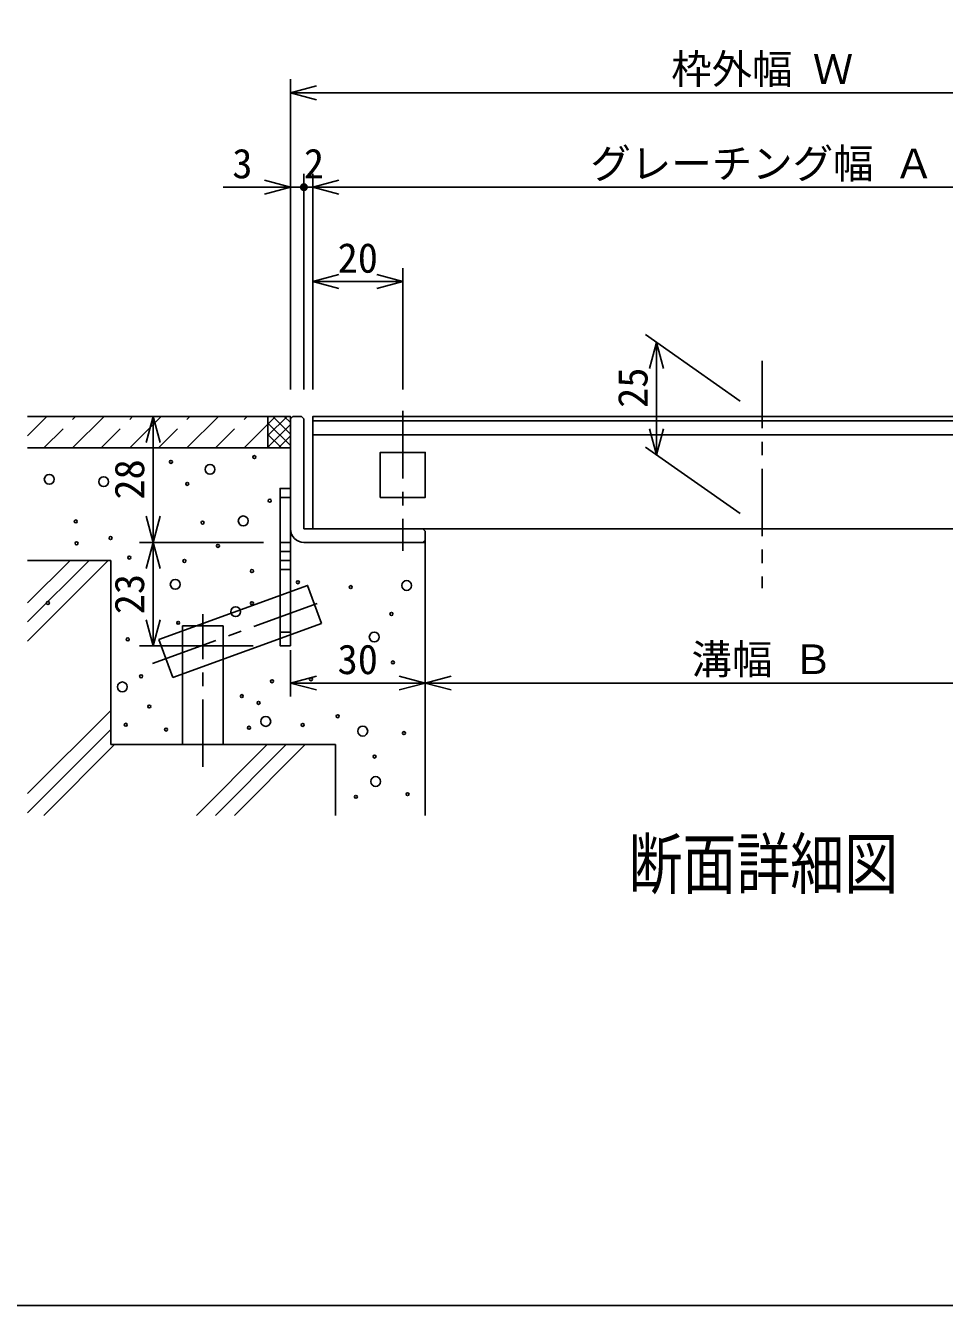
# Model space of a CAD drawing. Units: millimetres, scale not verified, with parts at other scales. Extents: x -819 to 819, y -558 to 522.
# Drawn here: x -272 to 137, y -558 to 11 of the extents above; entities that cross this region are included whole.
import ezdxf
from ezdxf.enums import TextEntityAlignment as Align

# ---------------------------------------------------------------- set-up
doc = ezdxf.new("R2010")
doc.units = ezdxf.units.MM
doc.header["$LTSCALE"] = 6
doc.linetypes.add('CHAIN1', pattern=[8, 5, -1, 1, -1])
doc.linetypes.add('DASHED2', pattern=[3, 2, -1])
for name, color, linetype in [('0-7_枠細線', 5, 'Continuous'), ('0-9_枠極太', 5, 'Continuous'), ('0-A_極細3', 7, 'Continuous'), ('0-B_細線3', 7, 'Continuous'), ('0-D_寸法3', 7, 'Continuous')]:
    doc.layers.add(name, color=color, linetype=linetype)
doc.styles.add('ＭＳ ゴシック', font='')
doc.styles.get('ＭＳ ゴシック').set_extended_font_data('MS Gothic')

msp = doc.modelspace()

# ---------------------------------------------------------------- hatches: boundary and pattern name
at = {"layer": '0-D_寸法3'}
msp.add_hatch(color=256, dxfattribs=at).paths.add_polyline_path([(-146.116, -60.536, 1), (-149.716, -60.536, 1)])

# ---------------------------------------------------------------- linework, layer by layer
at = {"layer": '0-9_枠極太'}
msp.add_lwpolyline([(-819, -558), (-819, 522), (819, 522), (819, -558)], close=True, dxfattribs=at)
at = {"layer": '0-A_極細3', "linetype": 'CHAIN1'}
for p, q in [((56.084, -137.76), (56.084, -238.84)), ((-103.916, -160.082), (-103.916, -222.233)), ((-215.308, -272.385), (-138.471, -244.419)), ((-192.916, -318.468), (-192.916, -250.503))]:
    msp.add_line(p, q, dxfattribs=at)
at = {"layer": '0-A_極細3'}
for p, q in [((-270.929, -171.124), (-262.341, -162.536)), ((-163.916, -162.536), (-270.929, -162.536)), ((-250.885, -176.536), (-236.885, -162.536)), ((-225.43, -176.536), (-211.43, -162.536)), ((-199.974, -176.536), (-185.974, -162.536)), ((-163.916, -171.025), (-155.427, -162.536)), ((-163.916, -165.934), (-160.518, -162.536)), ((-163.916, -162.536), (-163.916, -176.536)), ((-153.916, -170.365), (-161.744, -162.536)), ((-153.916, -165.274), (-156.653, -162.536)), ((256.084, -164.536), (-143.916, -164.536)), ((-174.518, -176.536), (-163.916, -165.934)), ((-163.916, -165.456), (-153.916, -175.456)), ((-163.916, -176.116), (-153.916, -166.116)), ((-163.916, -170.547), (-157.926, -176.536)), ((-163.916, -175.638), (-163.017, -176.536)), ((-159.244, -176.536), (-153.916, -171.207)), ((-154.153, -176.536), (-153.916, -176.299)), ((-153.916, -176.536), (-270.929, -176.536)), ((-158.516, -198.536), (-153.916, -198.536)), ((-158.516, -218.536), (-153.916, -218.536)), ((-94.916, -218.536), (-93.916, -218.536)), ((-93.916, -218.536), (-93.916, -340.026)), ((-270.929, -262.428), (-235.038, -226.536)), ((-270.929, -253.942), (-243.523, -226.536)), ((-270.929, -245.457), (-252.008, -226.536)), ((-233.916, -226.536), (-270.929, -226.536)), ((-233.916, -226.536), (-233.916, -308.536)), ((-158.516, -222.536), (-153.916, -222.536)), ((-158.516, -226.536), (-153.916, -226.536)), ((-158.516, -230.536), (-153.916, -230.536)), ((-206.284, -278.678), (-140.134, -254.602)), ((-201.916, -255.634), (-201.916, -308.536)), ((-183.916, -255.634), (-201.916, -255.634)), ((-183.916, -308.536), (-183.916, -255.634)), ((-206.284, -278.678), (-212.44, -261.764)), ((-153.916, -258.536), (-158.516, -258.536)), ((-270.929, -330.31), (-233.916, -293.297)), ((-270.929, -338.795), (-233.916, -301.782)), ((-263.675, -340.026), (-232.185, -308.536)), ((-133.916, -308.536), (-233.916, -308.536)), ((-195.792, -340.026), (-164.303, -308.536)), ((-187.307, -340.026), (-155.817, -308.536)), ((-178.822, -340.026), (-147.332, -308.536)), ((-133.916, -308.536), (-133.916, -340.026))]:
    msp.add_line(p, q, dxfattribs=at)
at = {"layer": '0-A_極細3', "linetype": 'DASHED2'}
for p, q in [((-263.613, -176.536), (-249.613, -162.536)), ((-238.158, -176.536), (-224.158, -162.536)), ((-212.702, -176.536), (-198.702, -162.536)), ((-187.246, -176.536), (-173.246, -162.536))]:
    msp.add_line(p, q, dxfattribs=at)
at = {"layer": '0-A_極細3'}
for points in [[(-153.916, -163.536), (-153.916, -162.536), (-163.916, -162.536)], [(-212.44, -261.764), (-146.291, -237.687), (-140.134, -254.602)]]:
    msp.add_lwpolyline(points, dxfattribs=at)
msp.add_lwpolyline([(-113.916, -198.536), (-93.916, -198.536), (-93.916, -178.536), (-113.916, -178.536)], close=True, dxfattribs=at)
for centre, radius in [((-207.095, -182.719), 0.664), ((-169.975, -180.586), 0.664), ((-189.7, -186.067), 2.191), ((-261.286, -190.494), 2.191), ((-237.05, -191.565), 2.191), ((-199.842, -192.532), 0.664), ((-163.149, -199.999), 0.664), ((-249.454, -209.227), 0.664), ((-193.015, -209.751), 0.664), ((-174.935, -208.993), 2.191), ((-233.975, -216.612), 0.664), ((-249.122, -218.959), 0.664), ((-186.175, -220.096), 0.664), ((-225.642, -225.319), 0.664), ((-201.109, -226.812), 0.664), ((-171.029, -231.292), 0.664), ((-205.202, -237.24), 2.191), ((-150.589, -236.261), 0.664), ((-127.069, -238.448), 0.664), ((-102.18, -237.72), 2.191), ((-261.851, -245.498), 0.664), ((-178.322, -249.4), 2.191), ((-171.029, -245.586), 0.664), ((-108.935, -250.394), 0.664), ((-203.882, -254.332), 0.664), ((-226.335, -261.692), 0.664), ((-116.615, -260.654), 2.191), ((-108.295, -271.941), 0.664), ((-220.362, -278.119), 0.664), ((-144.775, -279.408), 0.664), ((-228.722, -282.84), 2.191), ((-162.109, -280.332), 0.664), ((-175.549, -286.946), 0.664), ((-168.082, -289.932), 0.664), ((-216.735, -291.559), 0.664), ((-164.882, -298.2), 2.191), ((-132.882, -295.906), 0.664), ((-227.189, -299.666), 0.664), ((-209.269, -301.799), 0.664), ((-172.349, -301.026), 0.664), ((-148.455, -299.746), 0.664), ((-121.709, -302.52), 2.191), ((-103.371, -303.372), 0.664), ((-116.455, -313.826), 0.664), ((-115.949, -324.92), 2.191), ((-101.771, -330.56), 0.664), ((-124.775, -331.746), 0.664)]:
    msp.add_circle(centre, radius, dxfattribs=at)
at = {"layer": '0-B_細線3'}
for p, q in [((-152.916, -162.536), (-153.916, -163.536)), ((-153.916, -212.536), (-153.916, -163.536)), ((-148.916, -162.536), (-152.916, -162.536)), ((-147.916, -163.536), (-148.916, -162.536)), ((-147.916, -212.536), (-147.916, -163.536)), ((118.784, -162.536), (128.184, -162.536)), ((-143.916, -170.736), (256.084, -170.736)), ((-147.916, -212.536), (-94.916, -212.536)), ((-94.916, -212.536), (-93.916, -213.536)), ((-93.916, -213.536), (-93.916, -217.536)), ((128.184, -212.536), (118.784, -212.536)), ((-147.916, -218.536), (-94.916, -218.536)), ((-93.916, -217.536), (-94.916, -218.536))]:
    msp.add_line(p, q, dxfattribs=at)
for points in [[(-143.916, -212.536), (-143.916, -162.536), (256.084, -162.536), (256.084, -212.536)], [(-153.916, -194.536), (-153.916, -264.536), (-158.516, -264.536), (-158.516, -194.536)]]:
    msp.add_lwpolyline(points, close=True, dxfattribs=at)
msp.add_arc((-147.916, -212.536), 6, 180, 270, dxfattribs=at)
at = {"layer": '0-D_寸法3'}
for p, q in [((-153.916, -150.536), (-153.916, -12.536)), ((-153.916, -18.536), (-142.324, -15.431)), ((-153.916, -18.536), (-142.324, -21.642)), ((-153.916, -18.536), (266.084, -18.536)), ((-153.916, -150.536), (-153.916, -54.536)), ((-147.916, -150.536), (-147.916, -54.536)), ((-143.916, -150.536), (-143.916, -54.536)), ((-183.916, -60.536), (-147.916, -60.536)), ((-153.916, -60.536), (-165.507, -57.431)), ((-153.916, -60.536), (-165.507, -63.642)), ((-147.916, -60.536), (-143.916, -60.536)), ((-143.916, -60.536), (-132.324, -57.431)), ((-143.916, -60.536), (-132.324, -63.642)), ((-143.916, -60.536), (256.084, -60.536)), ((-143.916, -150.536), (-143.916, -96.536)), ((-103.916, -150.536), (-103.916, -96.536)), ((-143.916, -102.536), (-132.324, -99.431)), ((-103.916, -102.536), (-115.507, -99.431)), ((-143.916, -102.536), (-132.324, -105.642)), ((-143.916, -102.536), (-103.916, -102.536)), ((-103.916, -102.536), (-115.507, -105.642)), ((46.255, -155.653), (4.086, -126.127)), ((9.001, -129.568), (5.895, -141.159)), ((9.001, -129.568), (12.107, -141.159)), ((9.001, -179.568), (9.001, -129.568)), ((-165.916, -162.536), (-221.056, -162.536)), ((-215.056, -162.536), (-218.161, -174.127)), ((-215.056, -162.536), (-211.95, -174.127)), ((-215.056, -162.536), (-215.056, -218.536)), ((9.001, -179.568), (5.895, -167.977)), ((9.001, -179.568), (12.107, -167.977)), ((46.255, -205.653), (4.086, -176.127)), ((-215.056, -218.536), (-218.161, -206.945)), ((-215.056, -218.536), (-211.95, -206.945)), ((-93.916, -214.536), (-93.916, -287.11)), ((-165.916, -218.536), (-221.056, -218.536)), ((-170.516, -218.536), (-221.056, -218.536)), ((-215.056, -218.536), (-218.161, -230.127)), ((-215.056, -218.536), (-211.95, -230.127)), ((-215.056, -218.536), (-215.056, -264.536)), ((-93.916, -220.536), (-93.916, -287.11)), ((-215.056, -264.536), (-218.161, -252.945)), ((-215.056, -264.536), (-211.95, -252.945)), ((-170.516, -264.536), (-221.056, -264.536)), ((-153.916, -266.536), (-153.916, -287.11)), ((-153.916, -281.11), (-142.324, -278.004)), ((-93.916, -281.11), (-105.507, -278.004)), ((-93.916, -281.11), (-82.324, -278.004)), ((-153.916, -281.11), (-142.324, -284.216)), ((-153.916, -281.11), (-93.916, -281.11)), ((-93.916, -281.11), (-105.507, -284.216)), ((-93.916, -281.11), (-82.324, -284.216)), ((-93.916, -281.11), (206.084, -281.11))]:
    msp.add_line(p, q, dxfattribs=at)

# ---------------------------------------------------------------- texts
at = {"layer": '0-7_枠細線', "style": 'ＭＳ ゴシック', "width": 0.8}
msp.add_text('断面詳細図', height=21.99, dxfattribs=at).set_placement((-3.422, -379.143), align=Align.BOTTOM_LEFT)
at = {"layer": '0-D_寸法3', "style": 'ＭＳ ゴシック'}
for s, p in [('枠外幅 Ｗ', (15.584, -18.536)), ('3', (-179.796, -60.536)), ('2', (-147.916, -60.536)), ('グレーチング幅 Ａ', (-20.416, -60.536)), ('20', (-132.916, -102.536)), ('30', (-132.916, -281.11)), ('溝幅 Ｂ', (24.584, -281.11))]:
    msp.add_text(s, height=13.2, dxfattribs=at).set_placement(p, align=Align.BOTTOM_LEFT)
for s, p in [('25', (9.001, -158.731)), ('28', (-215.056, -199.536)), ('23', (-215.056, -250.536))]:
    msp.add_text(s, height=13.2, rotation=90, dxfattribs=at).set_placement(p, align=Align.BOTTOM_LEFT)

doc.saveas('drawing.dxf')
